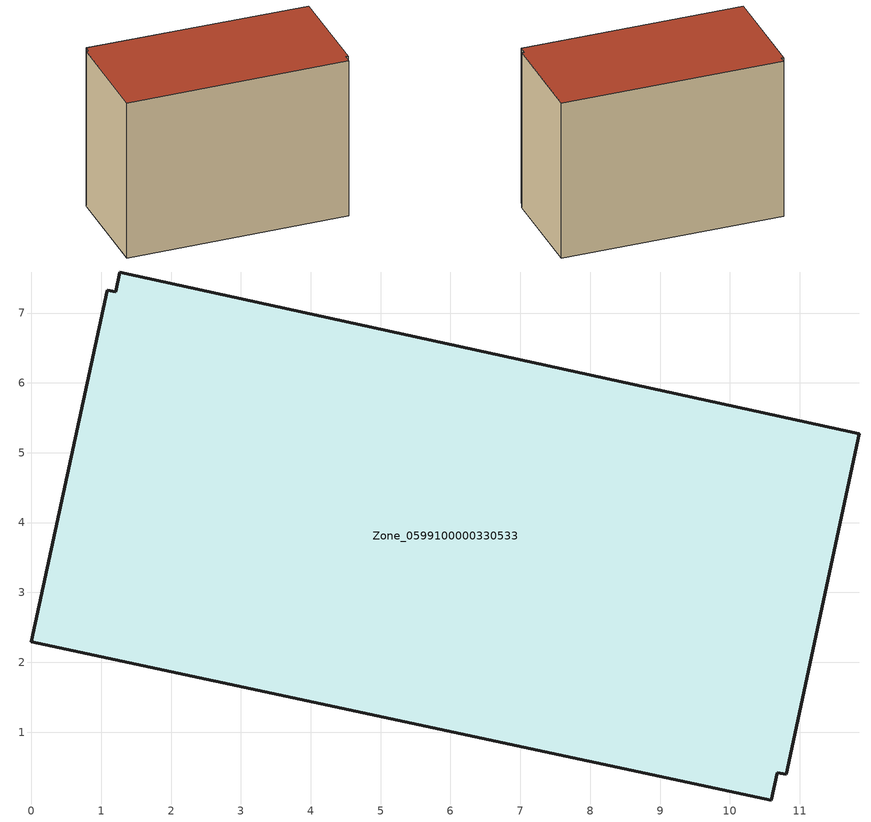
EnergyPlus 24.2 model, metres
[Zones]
Zone_0599100000330533
 floor ground (C_G): 1.09,7.33 1.21,7.31 1.26,7.59 11.85,5.27 10.81,0.4 10.68,0.42 10.59,0.03 0,2.29 z0
 wall outside (C_F): 0,2.29 10.59,0.03 10.68,0.42 10.81,0.4 11.85,5.27 1.26,7.59 1.21,7.31 1.09,7.33 0,2.29 z0:8.1
 roof outside (C_R): 1.21,7.31 1.09,7.33 0,2.29 10.59,0.03 10.68,0.42 10.81,0.4 11.85,5.27 1.26,7.59 z8.1
[BUILDING]
Pand.0599100000330533: North Axis=0; Terrain=City; Loads Convergence Tolerance Value=0.04; Temperature Convergence Tolerance Value=0.4; Solar Distribution=FullExterior; Maximum Number of Warmup Days=25; Minimum Number of Warmup Days=1
[Site:Location]
Rotterdam.The.Hague.AP_ZH_NLD Design_Conditions: Latitude=51.96; Longitude=4.45; Time Zone=1; Elevation=-4.5
[SITE:GROUNDTEMPERATURE:BUILDINGSURFACE]
18, 18, 18, 18, 18, 18, 18, 18, 18, 18, 18, 18
[MATERIAL] Thermal Absorptance=0.9; Solar Absorptance=0.7; Visible Absorptance=0.7
Name | Roughness | Thickness | Conductivity | Density | Specific Heat
G.TI.1975-1991 | MediumSmooth | 0.15 | 0.288461 | 540 | 1210
F.TI.1975-1991 | Rough | 0.3 | 0.230769 | 1920 | 840
R.TI.1975-1991 | MediumRough | 0.2 | 0.153846 | 1500 | 1000
[CONSTRUCTION]
C_G: G.TI.1975-1991
C_F: F.TI.1975-1991
C_R: R.TI.1975-1991
[ZONE]
Zone_0599100000330533: Type=1; Multiplier=1; Ceiling Height=Autocalculate; Volume=Autocalculate; Floor Area=autocalculate; Part of Total Floor Area=Yes
[ZONEINFILTRATION:DESIGNFLOWRATE]
Infil_Zone_0599100000330533: Zone or ZoneList or Space or SpaceList=Zone_0599100000330533; Schedule=AlwaysOn; Design Flow Rate Calculation Method=Flow/Area; Flow Rate per Floor Area=0.003; Constant Term Coefficient=1; Temperature Term Coefficient=0; Velocity Term Coefficient=0; Velocity Squared Term Coefficient=0
[HVACTEMPLATE:ZONE:IDEALLOADSAIRSYSTEM]
Zone_0599100000330533: Maximum Heating Supply Air Temperature=50; Minimum Cooling Supply Air Temperature=13; Maximum Heating Supply Air Humidity Ratio=0.0156; Minimum Cooling Supply Air Humidity Ratio=0.0077; Heating Limit=NoLimit; Cooling Limit=NoLimit; Dehumidification Control Type=ConstantSensibleHeatRatio; Cooling Sensible Heat Ratio=0.7; Dehumidification Setpoint=60; Humidification Control Type=None; Humidification Setpoint=30; Outdoor Air Method=None; Outdoor Air Flow Rate per Person=0.00944; Outdoor Air Flow Rate per Zone Floor Area=0; Outdoor Air Flow Rate per Zone=0; Demand Controlled Ventilation Type=None; Outdoor Air Economizer Type=NoEconomizer; Heat Recovery Type=None; Sensible Heat Recovery Effectiveness=0.7; Latent Heat Recovery Effectiveness=0.65
[ZONECONTROL:THERMOSTAT]
ThermostatControl_Zone_0599100000330533: Zone or ZoneList=Zone_0599100000330533; Control Type Schedule=DualSetpointControlType; Control 1=Thermostat_Zone_0599100000330533; Temperature Difference Between Cutout And Setpoint=0
[THERMOSTATSETPOINT:DUALSETPOINT]
Thermostat_Zone_0599100000330533: Heating Setpoint Temperature Schedule=HeatingSetpoint_Zone_0599100000330533; Cooling Setpoint Temperature Schedule=CoolingSetpoint_Zone_0599100000330533
[SCHEDULE:COMPACT]
HeatingSetpoint_Zone_0599100000330533: Through: 12/31, For: AllDays, Until: 24:00, 21
CoolingSetpoint_Zone_0599100000330533: Through: 12/31, For: AllDays, Until: 24:00, 24
DualSetpointControlType: Through: 12/31, For: AllDays, Until: 24:00, 4
AlwaysOn: Through: 12/31, For: AllDays, Until: 24:00, 1
